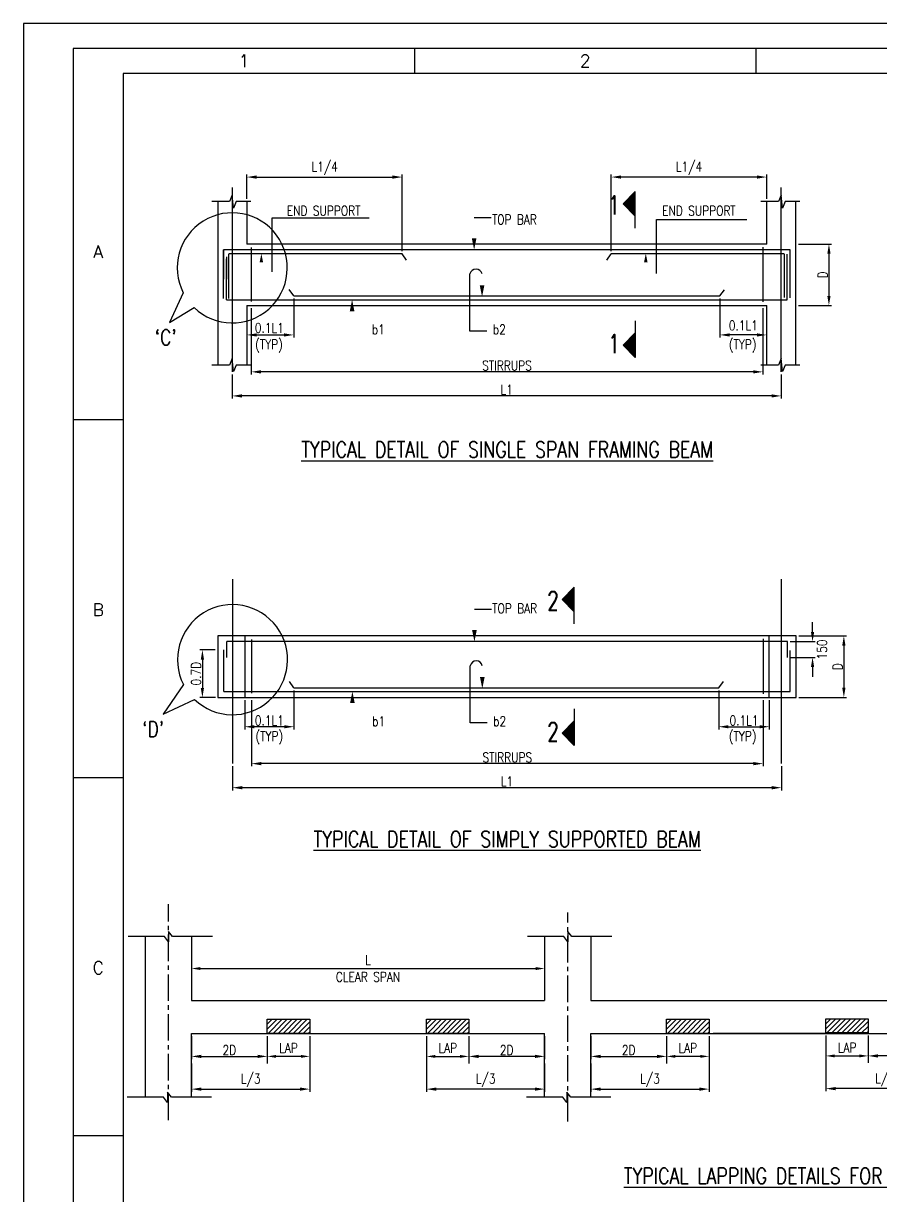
# Model space of a CAD drawing. Extents: x 455722 to 1142355, y -625363 to -272741.
# Drawn here: x 510696 to 534969, y -505257 to -472083 of the extents above; entities that cross this region are included whole.
import ezdxf
from ezdxf.enums import TextEntityAlignment as Align
from ezdxf.lldxf.tags import DXFTag

# ---------------------------------------------------------------- set-up
doc = ezdxf.new("R2010")
doc.units = 0
doc.header["$LTSCALE"] = 500
doc.header["$MEASUREMENT"] = 0
doc.linetypes.add('CENTER2', pattern=[1.125, 0.75, -0.125, 0.125, -0.125])
doc.layers.get('DEFPOINTS').update_dxf_attribs({"color": 4})
for name, color, linetype in [('07', 5, 'Continuous'), ('08', 4, 'Continuous'), ('09', 6, 'Continuous'), ('BEAM', 4, 'Continuous'), ('BRAKE LINE', 8, 'Continuous'), ('CEN', 8, 'CENTER'), ('col & circal', 8, 'CENTER2'), ('CUTOUT2', 9, 'Continuous'), ('DIM', 5, 'Continuous'), ('LINK', 2, 'Continuous'), ('NO. SECTION', 1, 'Continuous'), ('PNA', 10, 'Continuous'), ('REINFORCEMENT', 6, 'Continuous'), ('S-COLUMN', 1, 'Continuous'), ('S-CONCRET LINE', 4, 'Continuous'), ('S-DIM-1', 5, 'Continuous'), ('S-REINFORCEMENT', 6, 'Continuous'), ('S-TEXT-1', 4, 'Continuous'), ('S-TITLE', 6, 'Continuous'), ('STIRRUPS', 2, 'Continuous')]:
    doc.layers.add(name, color=color, linetype=linetype)
doc.styles.add('ROMANC', font='romanc.shx', dxfattribs={"width": 0.8, "height": 250})
doc.styles.add('ROMANS', font='r.shx', dxfattribs={"width": 0.8, "height": 275, "bigfont": 'bigfont.shx'})
doc.styles.add('ROMENT', font='r.shx', dxfattribs={"bigfont": 'bigfont.shx'})
tags = doc.linetypes.add('CENTER', pattern=[2, 1.25, -0.25, 0.25, -0.25]).pattern_tags.tags
tags[10:11] = [DXFTag(74, 4), DXFTag(75, 0), DXFTag(340, '0'), DXFTag(46, 1.0), DXFTag(50, 0.0), DXFTag(44, 0.0), DXFTag(45, 0.0)]
tags[8:9] = [DXFTag(74, 4), DXFTag(75, 0), DXFTag(340, '0'), DXFTag(46, 1.0), DXFTag(50, 0.0), DXFTag(44, 0.0), DXFTag(45, 0.0)]
tags[6:7] = [DXFTag(74, 4), DXFTag(75, 0), DXFTag(340, '0'), DXFTag(46, 1.0), DXFTag(50, 0.0), DXFTag(44, 0.0), DXFTag(45, 0.0)]
tags[4:5] = [DXFTag(74, 4), DXFTag(75, 0), DXFTag(340, '0'), DXFTag(46, 1.0), DXFTag(50, 0.0), DXFTag(44, 0.0), DXFTag(45, 0.0)]
doc.dimstyles.new('Copy of INT2TIMES', dxfattribs={"dimtxt": 300, "dimasz": 275, "dimexe": 75, "dimexo": 75, "dimgap": 40, "dimtad": 1, "dimdec": 0, "dimlfac": 0.5, "dimrnd": 5, "dimzin": 0, "dimdsep": 46, "dimtxsty": 'ROMANS', "dimcen": -1, "dimclrd": 5, "dimclre": 5, "dimclrt": 4, "dimadec": 0, "dimazin": 0, "dimtfac": 1, "dimtdec": 0, "dimtix": 1, "dimtofl": 0, "dimtmove": 2, "dimatfit": 3, "dimfxl": 0, "dimtolj": 1, "dimtzin": 0, "dimarcsym": 0})
doc.dimstyles.new('dim100', dxfattribs={"dimtxt": 250, "dimasz": 250, "dimexe": 200, "dimexo": 200, "dimgap": 100, "dimtad": 1, "dimdec": 0, "dimzin": 0, "dimdsep": 46, "dimtxsty": 'ROMANS', "dimcen": 0, "dimclrd": 5, "dimclre": 5, "dimclrt": 4, "dimadec": 0, "dimazin": 0, "dimtfac": 1, "dimtdec": 0, "dimtix": 1, "dimtofl": 0, "dimtmove": 2, "dimatfit": 3, "dimfxl": 0, "dimtolj": 1, "dimtzin": 0, "dimlwd": -1, "dimlwe": -1, "dimarcsym": 0})
pattern_1 = [(225, (528647.642, -396136.826), (-19.505621, 19.505621), [])]
pattern_2 = [(225, (530373.528, -385156.236), (-19.505621, 19.505621), [])]

# ---------------------------------------------------------------- blocks, each defined once
blk = doc.blocks.new('A1')
at = {"flags": 128}
blk.add_lwpolyline([(0, 0), (82779, 0), (82779, 58231), (0, 58231)], close=True, dxfattribs=at)
at = {"layer": 'PNA'}
for p, q in [((7718, 57739), (7718, 57247)), ((14453, 57739), (14453, 57247)), ((984, 50420), (1969, 50420)), ((984, 43358), (1969, 43358)), ((984, 36296), (1969, 36296))]:
    blk.add_line(p, q, dxfattribs=at)
at = {"layer": 'PNA', "color": 1}
for points in [[(984, 492), (82287, 492), (82287, 57739), (984, 57739)], [(1969, 984), (81794, 984), (81794, 57247), (1969, 57247)]]:
    blk.add_lwpolyline(points, close=True, dxfattribs=at)
at = {"layer": 'PNA', "style": 'ROMANS'}
for s, p in [('1', (4352, 57493)), ('2', (11086, 57493)), ('A', (1476, 53728)), ('B', (1476, 46666)), ('C', (1476, 39604))]:
    blk.add_text(s, height=246, dxfattribs=at).set_placement(p, align=Align.MIDDLE)
blk = doc.blocks.new('*D434')
at = {"layer": 'DEFPOINTS', "color": 0}
for p in [(517149, -480069), (531636, -480069), (517149, -481944)]:
    blk.add_point(p, dxfattribs=at)
at = {"layer": 'DIM', "color": 5, "lineweight": -2, "ltscale": 2}
for p, q in [((517149, -480144), (517149, -482019)), ((531636, -480144), (531636, -482019)), ((531361, -481944), (517424, -481944))]:
    blk.add_line(p, q, dxfattribs=at)
at = {"layer": 'DIM', "color": 5}
for points in [[(517424, -481898), (517424, -481990), (517149, -481944)], [(531361, -481990), (531361, -481898), (531636, -481944)]]:
    blk.add_solid(points, dxfattribs=at)
at = {"layer": 'DIM', "color": 4, "insert": (524392, -481767), "char_height": 275, "attachment_point": 5, "style": 'ROMANS'}
blk.add_mtext('\\A1;STIRRUPS', dxfattribs=at)
blk = doc.blocks.new('*D435')
at = {"layer": 'DEFPOINTS', "color": 0}
for p in [(516610, -481944), (532156, -481944), (516610, -482625)]:
    blk.add_point(p, dxfattribs=at)
at = {"layer": 'DIM', "color": 5, "lineweight": -2, "ltscale": 2}
for p, q in [((516610, -482019), (516610, -482700)), ((532156, -482019), (532156, -482700)), ((531881, -482625), (516885, -482625))]:
    blk.add_line(p, q, dxfattribs=at)
at = {"layer": 'DIM', "color": 5}
for points in [[(516885, -482579), (516885, -482671), (516610, -482625)], [(531881, -482671), (531881, -482579), (532156, -482625)]]:
    blk.add_solid(points, dxfattribs=at)
at = {"layer": 'DIM', "color": 4, "insert": (524383, -482448), "char_height": 275, "attachment_point": 5, "style": 'ROMANS'}
blk.add_mtext('\\A1;L1', dxfattribs=at)
blk = doc.blocks.new('*D436')
at = {"layer": 'DEFPOINTS', "color": 0}
for p in [(518350, -479794), (517022, -480899), (518350, -480899)]:
    blk.add_point(p, dxfattribs=at)
at = {"layer": 'DIM', "color": 5, "lineweight": -2, "ltscale": 2}
for p, q in [((518350, -479869), (518350, -480974)), ((517022, -480824), (517022, -480824)), ((517297, -480899), (518075, -480899))]:
    blk.add_line(p, q, dxfattribs=at)
at = {"layer": 'DIM', "color": 5}
for points in [[(517297, -480854), (517297, -480945), (517022, -480899)], [(518075, -480945), (518075, -480854), (518350, -480899)]]:
    blk.add_solid(points, dxfattribs=at)
at = {"layer": 'DIM', "color": 4, "insert": (517659, -480699), "char_height": 275, "attachment_point": 5, "style": 'ROMANS'}
blk.add_mtext('\\A1;0.1L1', dxfattribs=at)
blk = doc.blocks.new('*D437')
at = {"layer": 'DEFPOINTS', "color": 0}
for p in [(532569, -478326), (532569, -480069), (533506, -480069)]:
    blk.add_point(p, dxfattribs=at)
at = {"layer": 'DIM', "color": 5, "lineweight": -2, "ltscale": 2}
for p, q in [((532644, -478326), (533581, -478326)), ((533506, -478601), (533506, -479794)), ((532644, -480069), (533581, -480069))]:
    blk.add_line(p, q, dxfattribs=at)
at = {"layer": 'DIM', "color": 5}
for points in [[(533552, -478601), (533460, -478601), (533506, -478326)], [(533460, -479794), (533552, -479794), (533506, -480069)]]:
    blk.add_solid(points, dxfattribs=at)
at = {"layer": 'DIM', "color": 4, "insert": (533329, -479198), "char_height": 275, "attachment_point": 5, "rotation": 90, "style": 'ROMANS'}
blk.add_mtext('\\A1;D', dxfattribs=at)
blk = doc.blocks.new('*D438')
at = {"layer": 'DEFPOINTS', "color": 0}
for p in [(521422, -476431), (517022, -477125), (521422, -478601)]:
    blk.add_point(p, dxfattribs=at)
at = {"layer": 'DIM', "color": 5, "lineweight": -2, "ltscale": 2}
for p, q in [((517022, -477050), (517022, -476356)), ((521422, -478526), (521422, -476356)), ((517297, -476431), (521147, -476431))]:
    blk.add_line(p, q, dxfattribs=at)
at = {"layer": 'DIM', "color": 5}
for points in [[(517297, -476385), (517297, -476477), (517022, -476431)], [(521147, -476477), (521147, -476385), (521422, -476431)]]:
    blk.add_solid(points, dxfattribs=at)
at = {"layer": 'DIM', "color": 4, "insert": (519222, -476181), "char_height": 275, "attachment_point": 5, "style": 'ROMANS'}
blk.add_mtext('\\A1;L1/4', dxfattribs=at)
blk = doc.blocks.new('*D439')
at = {"layer": 'DEFPOINTS', "color": 0}
for p in [(527344, -476431), (531744, -477125), (527344, -478601)]:
    blk.add_point(p, dxfattribs=at)
at = {"layer": 'DIM', "color": 5, "lineweight": -2, "ltscale": 2}
for p, q in [((527344, -478526), (527344, -476356)), ((531744, -477050), (531744, -476356)), ((531469, -476431), (527619, -476431))]:
    blk.add_line(p, q, dxfattribs=at)
at = {"layer": 'DIM', "color": 5}
for points in [[(527619, -476385), (527619, -476477), (527344, -476431)], [(531469, -476477), (531469, -476385), (531744, -476431)]]:
    blk.add_solid(points, dxfattribs=at)
at = {"layer": 'DIM', "color": 4, "insert": (529544, -476181), "char_height": 275, "attachment_point": 5, "style": 'ROMANS'}
blk.add_mtext('\\A1;L1/4', dxfattribs=at)
blk = doc.blocks.new('*D443')
at = {"layer": 'DEFPOINTS', "color": 0}
for p in [(517156, -491158), (531644, -491158), (517156, -493033)]:
    blk.add_point(p, dxfattribs=at)
at = {"layer": 'DIM', "color": 5, "lineweight": -2, "ltscale": 2}
for p, q in [((517156, -491233), (517156, -493108)), ((531644, -491233), (531644, -493108)), ((531369, -493033), (517431, -493033))]:
    blk.add_line(p, q, dxfattribs=at)
at = {"layer": 'DIM', "color": 5}
for points in [[(517431, -492987), (517431, -493079), (517156, -493033)], [(531369, -493079), (531369, -492987), (531644, -493033)]]:
    blk.add_solid(points, dxfattribs=at)
at = {"layer": 'DIM', "color": 4, "insert": (524400, -492856), "char_height": 275, "attachment_point": 5, "style": 'ROMANS'}
blk.add_mtext('\\A1;STIRRUPS', dxfattribs=at)
blk = doc.blocks.new('*D444')
at = {"layer": 'DEFPOINTS', "color": 0}
for p in [(516617, -493033), (532164, -493033), (516617, -493714)]:
    blk.add_point(p, dxfattribs=at)
at = {"layer": 'DIM', "color": 5, "lineweight": -2, "ltscale": 2}
for p, q in [((516617, -493108), (516617, -493789)), ((532164, -493108), (532164, -493789)), ((531889, -493714), (516892, -493714))]:
    blk.add_line(p, q, dxfattribs=at)
at = {"layer": 'DIM', "color": 5}
for points in [[(516892, -493668), (516892, -493760), (516617, -493714)], [(531889, -493760), (531889, -493668), (532164, -493714)]]:
    blk.add_solid(points, dxfattribs=at)
at = {"layer": 'DIM', "color": 4, "insert": (524390, -493537), "char_height": 275, "attachment_point": 5, "style": 'ROMANS'}
blk.add_mtext('\\A1;L1', dxfattribs=at)
blk = doc.blocks.new('*D445')
at = {"layer": 'DEFPOINTS', "color": 0}
for p in [(532576, -489415), (532576, -491158), (533929, -491158)]:
    blk.add_point(p, dxfattribs=at)
at = {"layer": 'DIM', "color": 5, "lineweight": -2, "ltscale": 2}
for p, q in [((532651, -489415), (534004, -489415)), ((533929, -489690), (533929, -490883)), ((532651, -491158), (534004, -491158))]:
    blk.add_line(p, q, dxfattribs=at)
at = {"layer": 'DIM', "color": 5}
for points in [[(533975, -489690), (533883, -489690), (533929, -489415)], [(533883, -490883), (533975, -490883), (533929, -491158)]]:
    blk.add_solid(points, dxfattribs=at)
at = {"layer": 'DIM', "color": 4, "insert": (533751, -490287), "char_height": 275, "attachment_point": 5, "rotation": 90, "style": 'ROMANS'}
blk.add_mtext('\\A1;D', dxfattribs=at)
blk = doc.blocks.new('*D446')
at = {"layer": 'DEFPOINTS', "color": 0}
for p in [(532329, -489580), (533042, -489580), (532329, -490025)]:
    blk.add_point(p, dxfattribs=at)
at = {"layer": 'DIM', "color": 5, "lineweight": -2, "ltscale": 2}
for p, q in [((533042, -489305), (533042, -489030)), ((532404, -489580), (533117, -489580)), ((532404, -490025), (533117, -490025)), ((533042, -490300), (533042, -490575))]:
    blk.add_line(p, q, dxfattribs=at)
at = {"layer": 'DIM', "color": 5}
for points in [[(532996, -489305), (533088, -489305), (533042, -489580)], [(533088, -490300), (532996, -490300), (533042, -490025)]]:
    blk.add_solid(points, dxfattribs=at)
at = {"layer": 'DIM', "color": 4, "insert": (533313, -489803), "char_height": 275, "attachment_point": 5, "rotation": 90, "style": 'ROMANS'}
blk.add_mtext('\\A1;150', dxfattribs=at)
blk = doc.blocks.new('*D450')
at = {"layer": 'DEFPOINTS', "color": 0}
for p in [(516204, -489811), (515764, -491163), (516213, -491163)]:
    blk.add_point(p, dxfattribs=at)
at = {"layer": 'DIM', "color": 5, "lineweight": -2, "ltscale": 2}
for p, q in [((516129, -489811), (515689, -489811)), ((515764, -490086), (515764, -490888)), ((516138, -491163), (515689, -491163))]:
    blk.add_line(p, q, dxfattribs=at)
at = {"layer": 'DIM', "color": 5}
for points in [[(515810, -490086), (515718, -490086), (515764, -489811)], [(515718, -490888), (515810, -490888), (515764, -491163)]]:
    blk.add_solid(points, dxfattribs=at)
at = {"layer": 'DIM', "color": 4, "insert": (515586, -490487), "char_height": 275, "attachment_point": 5, "rotation": 90, "style": 'ROMANS'}
blk.add_mtext('\\A1;0.7D', dxfattribs=at)
blk = doc.blocks.new('*D451')
at = {"layer": 'DEFPOINTS', "color": 0}
for p in [(530416, -479794), (530416, -480899), (531744, -480899)]:
    blk.add_point(p, dxfattribs=at)
at = {"layer": 'DIM', "color": 5, "lineweight": -2, "ltscale": 2}
for p, q in [((530416, -479869), (530416, -480974)), ((531469, -480899), (530691, -480899)), ((531744, -480974), (531744, -480974))]:
    blk.add_line(p, q, dxfattribs=at)
at = {"layer": 'DIM', "color": 5}
for points in [[(530691, -480854), (530691, -480945), (530416, -480899)], [(531469, -480945), (531469, -480854), (531744, -480899)]]:
    blk.add_solid(points, dxfattribs=at)
at = {"layer": 'DIM', "color": 4, "insert": (531080, -480630), "char_height": 275, "attachment_point": 5, "style": 'ROMANS'}
blk.add_mtext('\\A1;0.1L1', dxfattribs=at)
blk = doc.blocks.new('*D453')
at = {"layer": 'DEFPOINTS', "color": 0}
for p in [(518357, -490883), (516963, -491158), (516963, -491988)]:
    blk.add_point(p, dxfattribs=at)
at = {"layer": 'DIM', "color": 5, "lineweight": -2, "ltscale": 2}
for p, q in [((518357, -490958), (518357, -492063)), ((516963, -491233), (516963, -492063)), ((518082, -491988), (517238, -491988))]:
    blk.add_line(p, q, dxfattribs=at)
at = {"layer": 'DIM', "color": 5}
for points in [[(517238, -491943), (517238, -492034), (516963, -491988)], [(518082, -492034), (518082, -491943), (518357, -491988)]]:
    blk.add_solid(points, dxfattribs=at)
at = {"layer": 'DIM', "color": 4, "insert": (517660, -491811), "char_height": 275, "attachment_point": 5, "style": 'ROMANS'}
blk.add_mtext('\\A1;{\\A1;0.1L1}', dxfattribs=at)
blk = doc.blocks.new('*D454')
at = {"layer": 'DEFPOINTS', "color": 0}
for p in [(530386, -490883), (531817, -491158), (531817, -491988)]:
    blk.add_point(p, dxfattribs=at)
at = {"layer": 'DIM', "color": 5, "lineweight": -2, "ltscale": 2}
for p, q in [((530386, -490958), (530386, -492063)), ((531817, -491233), (531817, -492063)), ((530661, -491988), (531542, -491988))]:
    blk.add_line(p, q, dxfattribs=at)
at = {"layer": 'DIM', "color": 5}
for points in [[(530661, -491943), (530661, -492034), (530386, -491988)], [(531542, -492034), (531542, -491943), (531817, -491988)]]:
    blk.add_solid(points, dxfattribs=at)
at = {"layer": 'DIM', "color": 4, "insert": (531102, -491811), "char_height": 275, "attachment_point": 5, "style": 'ROMANS'}
blk.add_mtext('\\A1;{\\A1;0.1L1}', dxfattribs=at)
blk = doc.blocks.new('*D543')
at = {"layer": 'DEFPOINTS', "color": 0}
for p in [(534619, -500655), (536765, -500666), (534619, -501305)]:
    blk.add_point(p, dxfattribs=at)
at = {"layer": 'DIM', "color": 5, "lineweight": -2, "ltscale": 2}
for p, q in [((534619, -500730), (534619, -501380)), ((536765, -500741), (536765, -501380)), ((536490, -501305), (534894, -501305))]:
    blk.add_line(p, q, dxfattribs=at)
at = {"layer": 'DIM', "color": 5}
for points in [[(534894, -501259), (534894, -501351), (534619, -501305)], [(536490, -501351), (536490, -501259), (536765, -501305)]]:
    blk.add_solid(points, dxfattribs=at)
at = {"layer": 'DIM', "color": 4, "insert": (535692, -501128), "char_height": 275, "attachment_point": 5, "style": 'ROMANS'}
blk.add_mtext('\\A1;{2D}', dxfattribs=at)
blk = doc.blocks.new('*D544')
at = {"layer": 'DEFPOINTS', "color": 0}
for p in [(533419, -500655), (534619, -500655), (534619, -501305)]:
    blk.add_point(p, dxfattribs=at)
at = {"layer": 'S-DIM-1', "color": 5}
for p, q in [((533419, -500855), (533419, -501505)), ((534619, -500855), (534619, -501505)), ((533669, -501305), (534369, -501305))]:
    blk.add_line(p, q, dxfattribs=at)
for points in [[(533669, -501264), (533669, -501347), (533419, -501305)], [(534369, -501347), (534369, -501264), (534619, -501305)]]:
    blk.add_solid(points, dxfattribs=at)
at = {"layer": 'S-DIM-1', "color": 4, "insert": (534019, -501068), "char_height": 275, "attachment_point": 5, "style": 'ROMANS'}
blk.add_mtext('\\A1;LAP', dxfattribs=at)
blk = doc.blocks.new('*D545')
at = {"layer": 'DEFPOINTS', "color": 0}
for p in [(533419, -500655), (536765, -501441), (533419, -502231)]:
    blk.add_point(p, dxfattribs=at)
at = {"layer": 'DIM', "color": 5, "lineweight": -2, "ltscale": 2}
for p, q in [((533419, -500730), (533419, -502306)), ((536765, -501516), (536765, -502306)), ((536490, -502231), (533694, -502231))]:
    blk.add_line(p, q, dxfattribs=at)
at = {"layer": 'DIM', "color": 5}
for points in [[(533694, -502186), (533694, -502277), (533419, -502231)], [(536490, -502277), (536490, -502186), (536765, -502231)]]:
    blk.add_solid(points, dxfattribs=at)
at = {"layer": 'DIM', "color": 4, "insert": (535092, -501982), "char_height": 275, "attachment_point": 5, "style": 'ROMANS'}
blk.add_mtext('\\A1;L/3', dxfattribs=at)
blk = doc.blocks.new('*D546')
at = {"layer": 'DEFPOINTS', "color": 0}
for p in [(523311, -500669), (525456, -500669), (523311, -501319)]:
    blk.add_point(p, dxfattribs=at)
at = {"layer": 'DIM', "color": 5, "lineweight": -2, "ltscale": 2}
for p, q in [((523311, -500744), (523311, -501394)), ((525456, -500744), (525456, -501394)), ((525181, -501319), (523586, -501319))]:
    blk.add_line(p, q, dxfattribs=at)
at = {"layer": 'DIM', "color": 5}
for points in [[(523586, -501273), (523586, -501365), (523311, -501319)], [(525181, -501365), (525181, -501273), (525456, -501319)]]:
    blk.add_solid(points, dxfattribs=at)
at = {"layer": 'DIM', "color": 4, "insert": (524383, -501141), "char_height": 275, "attachment_point": 5, "style": 'ROMANS'}
blk.add_mtext('\\A1;{2D}', dxfattribs=at)
blk = doc.blocks.new('*D547')
at = {"layer": 'DEFPOINTS', "color": 0}
for p in [(522111, -500669), (523311, -500669), (523311, -501319)]:
    blk.add_point(p, dxfattribs=at)
at = {"layer": 'S-DIM-1', "color": 5}
for p, q in [((522111, -500869), (522111, -501519)), ((523311, -500869), (523311, -501519)), ((522361, -501319), (523061, -501319))]:
    blk.add_line(p, q, dxfattribs=at)
for points in [[(522361, -501277), (522361, -501360), (522111, -501319)], [(523061, -501360), (523061, -501277), (523311, -501319)]]:
    blk.add_solid(points, dxfattribs=at)
at = {"layer": 'S-DIM-1', "color": 4, "insert": (522711, -501081), "char_height": 275, "attachment_point": 5, "style": 'ROMANS'}
blk.add_mtext('\\A1;LAP', dxfattribs=at)
blk = doc.blocks.new('*D548')
at = {"layer": 'DEFPOINTS', "color": 0}
for p in [(522111, -500669), (525456, -501443), (522111, -502245)]:
    blk.add_point(p, dxfattribs=at)
at = {"layer": 'DIM', "color": 5, "lineweight": -2, "ltscale": 2}
for p, q in [((522111, -500744), (522111, -502320)), ((525456, -501518), (525456, -502320)), ((525181, -502245), (522386, -502245))]:
    blk.add_line(p, q, dxfattribs=at)
at = {"layer": 'DIM', "color": 5}
for points in [[(522386, -502199), (522386, -502291), (522111, -502245)], [(525181, -502291), (525181, -502199), (525456, -502245)]]:
    blk.add_solid(points, dxfattribs=at)
at = {"layer": 'DIM', "color": 4, "insert": (523783, -501995), "char_height": 275, "attachment_point": 5, "style": 'ROMANS'}
blk.add_mtext('\\A1;L/3', dxfattribs=at)
blk = doc.blocks.new('*D549')
at = {"layer": 'DEFPOINTS', "color": 0}
for p in [(515456, -500669), (517602, -500669), (517602, -501319)]:
    blk.add_point(p, dxfattribs=at)
at = {"layer": 'DIM', "color": 5, "lineweight": -2, "ltscale": 2}
for p, q in [((515456, -500744), (515456, -501394)), ((517602, -500744), (517602, -501394)), ((515731, -501319), (517327, -501319))]:
    blk.add_line(p, q, dxfattribs=at)
at = {"layer": 'DIM', "color": 5}
for points in [[(515731, -501273), (515731, -501365), (515456, -501319)], [(517327, -501365), (517327, -501273), (517602, -501319)]]:
    blk.add_solid(points, dxfattribs=at)
at = {"layer": 'DIM', "color": 4, "insert": (516529, -501141), "char_height": 275, "attachment_point": 5, "style": 'ROMANS'}
blk.add_mtext('\\A1;{2D}', dxfattribs=at)
blk = doc.blocks.new('*D550')
at = {"layer": 'DEFPOINTS', "color": 0}
for p in [(517602, -500669), (518802, -500669), (517602, -501319)]:
    blk.add_point(p, dxfattribs=at)
at = {"layer": 'S-DIM-1', "color": 5}
for p, q in [((517602, -500869), (517602, -501519)), ((518802, -500869), (518802, -501519)), ((518552, -501319), (517852, -501319))]:
    blk.add_line(p, q, dxfattribs=at)
for points in [[(517852, -501277), (517852, -501360), (517602, -501319)], [(518552, -501360), (518552, -501277), (518802, -501319)]]:
    blk.add_solid(points, dxfattribs=at)
at = {"layer": 'S-DIM-1', "color": 4, "insert": (518202, -501081), "char_height": 275, "attachment_point": 5, "style": 'ROMANS'}
blk.add_mtext('\\A1;LAP', dxfattribs=at)
blk = doc.blocks.new('*D551')
at = {"layer": 'DEFPOINTS', "color": 0}
for p in [(518802, -500669), (515456, -501443), (518802, -502245)]:
    blk.add_point(p, dxfattribs=at)
at = {"layer": 'DIM', "color": 5, "lineweight": -2, "ltscale": 2}
for p, q in [((518802, -500744), (518802, -502320)), ((515456, -501518), (515456, -502320)), ((515731, -502245), (518527, -502245))]:
    blk.add_line(p, q, dxfattribs=at)
at = {"layer": 'DIM', "color": 5}
for points in [[(515731, -502199), (515731, -502291), (515456, -502245)], [(518527, -502291), (518527, -502199), (518802, -502245)]]:
    blk.add_solid(points, dxfattribs=at)
at = {"layer": 'DIM', "color": 4, "insert": (517129, -501995), "char_height": 275, "attachment_point": 5, "style": 'ROMANS'}
blk.add_mtext('\\A1;L/3', dxfattribs=at)
blk = doc.blocks.new('*D552')
at = {"layer": 'DEFPOINTS', "color": 0}
for p in [(526765, -500669), (528911, -500669), (528911, -501319)]:
    blk.add_point(p, dxfattribs=at)
at = {"layer": 'DIM', "color": 5, "lineweight": -2, "ltscale": 2}
for p, q in [((526765, -500744), (526765, -501394)), ((528911, -500744), (528911, -501394)), ((527040, -501319), (528636, -501319))]:
    blk.add_line(p, q, dxfattribs=at)
at = {"layer": 'DIM', "color": 5}
for points in [[(527040, -501273), (527040, -501365), (526765, -501319)], [(528636, -501365), (528636, -501273), (528911, -501319)]]:
    blk.add_solid(points, dxfattribs=at)
at = {"layer": 'DIM', "color": 4, "insert": (527838, -501141), "char_height": 275, "attachment_point": 5, "style": 'ROMANS'}
blk.add_mtext('\\A1;{2D}', dxfattribs=at)
blk = doc.blocks.new('*D553')
at = {"layer": 'DEFPOINTS', "color": 0}
for p in [(528911, -500669), (530111, -500669), (528911, -501319)]:
    blk.add_point(p, dxfattribs=at)
at = {"layer": 'S-DIM-1', "color": 5}
for p, q in [((528911, -500869), (528911, -501519)), ((530111, -500869), (530111, -501519)), ((529861, -501319), (529161, -501319))]:
    blk.add_line(p, q, dxfattribs=at)
for points in [[(529161, -501277), (529161, -501360), (528911, -501319)], [(529861, -501360), (529861, -501277), (530111, -501319)]]:
    blk.add_solid(points, dxfattribs=at)
at = {"layer": 'S-DIM-1', "color": 4, "insert": (529511, -501081), "char_height": 275, "attachment_point": 5, "style": 'ROMANS'}
blk.add_mtext('\\A1;LAP', dxfattribs=at)
blk = doc.blocks.new('*D554')
at = {"layer": 'DEFPOINTS', "color": 0}
for p in [(530111, -500669), (526765, -501443), (530111, -502245)]:
    blk.add_point(p, dxfattribs=at)
at = {"layer": 'DIM', "color": 5, "lineweight": -2, "ltscale": 2}
for p, q in [((530111, -500744), (530111, -502320)), ((526765, -501518), (526765, -502320)), ((527040, -502245), (529836, -502245))]:
    blk.add_line(p, q, dxfattribs=at)
at = {"layer": 'DIM', "color": 5}
for points in [[(527040, -502199), (527040, -502291), (526765, -502245)], [(529836, -502291), (529836, -502199), (530111, -502245)]]:
    blk.add_solid(points, dxfattribs=at)
at = {"layer": 'DIM', "color": 4, "insert": (528438, -501995), "char_height": 275, "attachment_point": 5, "style": 'ROMANS'}
blk.add_mtext('\\A1;L/3', dxfattribs=at)
blk = doc.blocks.new('*D558')
at = {"layer": 'DEFPOINTS', "color": 0}
for p in [(515456, -498832), (525456, -498832), (525456, -498832)]:
    blk.add_point(p, dxfattribs=at)
at = {"layer": 'S-DIM-1', "color": 5}
for p, q in [((515456, -498632), (515456, -498632)), ((515706, -498832), (525206, -498832)), ((525456, -498632), (525456, -498632))]:
    blk.add_line(p, q, dxfattribs=at)
for points in [[(515706, -498790), (515706, -498874), (515456, -498832)], [(525206, -498874), (525206, -498790), (525456, -498832)]]:
    blk.add_solid(points, dxfattribs=at)
at = {"layer": 'S-DIM-1', "color": 4, "char_height": 275, "attachment_point": 5, "style": 'ROMANS'}
for s, insert in [('\\A1;L', (520456, -498594)), ('CLEAR SPAN', (520456, -499069))]:
    blk.add_mtext(s, dxfattribs=dict(at, insert=insert))

msp = doc.modelspace()

# ---------------------------------------------------------------- hatches: boundary and pattern name
at = {"layer": 'BEAM'}
h = msp.add_hatch(dxfattribs=at)
h.set_pattern_fill('ANSI31', color=253, scale=800, style=0)
h.set_pattern_definition([(45, (-5134154.65, 1766864.13), (-70.7106781, 70.7106781), [])])
h.paths.add_polyline_path([(517601.892, -500267.743), (517601.892, -500668.854), (518801.892, -500668.854), (518801.892, -500267.743)])
h = msp.add_hatch(dxfattribs=at)
h.set_pattern_fill('ANSI31', color=253, scale=800, style=0)
h.set_pattern_definition([(45, (-5129645.88, 1766864.13), (-70.7106781, 70.7106781), [])])
h.paths.add_polyline_path([(522110.655, -500267.743), (522110.655, -500668.854), (523310.655, -500668.854), (523310.655, -500267.743)])
h = msp.add_hatch(dxfattribs=at)
h.set_pattern_fill('ANSI31', color=253, scale=800, style=0)
h.set_pattern_definition([(45, (-5122845.88, 1766864.13), (-70.7106781, 70.7106781), [])])
h.paths.add_polyline_path([(528910.655, -500267.743), (528910.655, -500668.854), (530110.655, -500668.854), (530110.655, -500267.743)])
h = msp.add_hatch(dxfattribs=at)
h.set_pattern_fill('ANSI31', color=253, scale=800, style=0)
h.set_pattern_definition([(45, (-5118337.12, 1766877.68), (-70.7106781, 70.7106781), [])])
h.paths.add_polyline_path([(533419.419, -500254.19), (533419.419, -500655.3), (534619.419, -500655.3), (534619.419, -500254.19)])
at = {"layer": 'NO. SECTION', "ltscale": 5}
h = msp.add_hatch(dxfattribs=at)
h.set_pattern_fill('ANSI31', color=256, scale=220.680914, angle=90, style=0)
h.set_pattern_definition(pattern_2)
h.paths.add_polyline_path([(527677.711, -477186.944), (528019.636, -476838.956), (528019.636, -477534.931)])
h = msp.add_hatch(dxfattribs=at)
h.set_pattern_fill('ANSI31', color=256, scale=220.680914, angle=90, style=0)
h.set_pattern_definition(pattern_2)
h.paths.add_polyline_path([(527677.711, -481191.575), (528019.636, -481539.563), (528019.636, -480843.588)])
h = msp.add_hatch(dxfattribs=at)
h.set_pattern_fill('ANSI31', color=256, scale=220.680914, angle=90, style=0)
h.set_pattern_definition(pattern_1)
h.paths.add_polyline_path([(525951.824, -488384.196), (526293.75, -488036.209), (526293.75, -488732.184)])
h = msp.add_hatch(dxfattribs=at)
h.set_pattern_fill('ANSI31', color=256, scale=220.680914, angle=90, style=0)
h.set_pattern_definition(pattern_1)
h.paths.add_polyline_path([(525951.824, -492172.166), (526293.75, -492520.153), (526293.75, -491824.178)])

# ---------------------------------------------------------------- linework, layer by layer
at = {"layer": '07', "elevation": 0, "flags": 128}
for points in [[(523683.161, -479171.92, 0, 0, 0), (523683.161, -479821.777, 0, 132, 0), (523683.161, -479491.996, 132, 132, 0)], [(523690.633, -490260.842, 0, 0, 0), (523690.633, -490910.699, 0, 132, 0), (523690.633, -490580.918, 132, 132, 0)]]:
    msp.add_lwpolyline(points, format="xyseb", dxfattribs=at)
at = {"layer": '08', "elevation": 0}
msp.add_lwpolyline([(516204.482, -489414.917), (516204.482, -491158.199)], dxfattribs=at)
at = {"layer": 'BEAM', "elevation": 0}
for points in [[(517601.892, -500267.743), (518801.892, -500267.743), (518801.892, -500668.854), (517601.892, -500668.854)], [(522110.655, -500267.743), (523310.655, -500267.743), (523310.655, -500668.854), (522110.655, -500668.854)], [(528910.655, -500267.743), (530110.655, -500267.743), (530110.655, -500668.854), (528910.655, -500668.854)], [(533419.419, -500254.19), (534619.419, -500254.19), (534619.419, -500655.3), (533419.419, -500655.3)]]:
    msp.add_lwpolyline(points, close=True, dxfattribs=at)
at = {"layer": 'BRAKE LINE', "ltscale": 2, "elevation": 0}
for points in [[(517139.025, -477125.075), (516716.896, -477125.075), (516644.825, -477310.306), (516603.642, -476939.845), (516531.571, -477125.075), (516032.223, -477125.075)], [(532685.831, -477125.075), (532263.701, -477125.075), (532191.63, -477310.306), (532150.447, -476939.845), (532078.376, -477125.075), (531579.028, -477125.075)], [(517139.025, -481750.364), (516716.896, -481750.364), (516644.825, -481935.594), (516603.642, -481565.133), (516531.571, -481750.364), (516032.223, -481750.364)], [(532685.831, -481750.364), (532263.701, -481750.364), (532191.63, -481935.594), (532150.447, -481565.133), (532078.376, -481750.364), (531579.028, -481750.364)]]:
    msp.add_lwpolyline(points, dxfattribs=at)
at = {"layer": 'CEN'}
for p, q in [((516609.51, -476726.443), (516609.51, -481944.139)), ((532156.316, -481944.139), (532156.316, -476726.443)), ((516616.982, -487815.365), (516616.982, -493033.061)), ((532163.787, -493033.061), (532163.787, -487815.365))]:
    msp.add_line(p, q, dxfattribs=at)
at = {"layer": 'col & circal', "linetype": 'CENTER2', "ltscale": 2}
for p, q in [((514801.892, -503121.798), (514801.892, -497010.955)), ((526110.655, -503157.5), (526110.655, -497244.364))]:
    msp.add_line(p, q, dxfattribs=at)
at = {"layer": 'CUTOUT2', "linetype": 'Continuous', "elevation": 0}
for points in [[(516048.911, -497929.322), (514914.377, -497929.298), (514801.892, -497783.7), (514801.892, -498073.623), (514686.557, -497929.298), (513661.969, -497929.331)], [(527357.675, -497929.327), (526223.14, -497929.303), (526110.655, -497783.704), (526110.655, -498073.627), (525995.32, -497929.303), (524970.733, -497929.336)], [(516022.158, -502475.418), (514887.624, -502475.394), (514775.139, -502329.795), (514775.139, -502619.718), (514659.804, -502475.394), (513635.216, -502475.427)], [(527330.921, -502475.422), (526196.387, -502475.398), (526083.902, -502329.799), (526083.902, -502619.723), (525968.567, -502475.398), (524943.98, -502475.431)]]:
    msp.add_lwpolyline(points, dxfattribs=at)
at = {"layer": 'DIM', "ltscale": 2}
for p, q in [((517737.129, -477582.474), (520486.072, -477582.474)), ((517737.129, -479109.822), (517737.129, -477582.474)), ((523939.64, -477580.453), (523459.345, -477580.453)), ((528623.542, -479156.638), (528623.542, -477629.291)), ((528623.542, -477629.291), (531185.483, -477629.291)), ((523341.509, -480788.264), (523341.509, -479171.92)), ((514829.887, -480546.421), (515532.173, -480126.674)), ((523821.803, -480788.264), (523341.509, -480788.264)), ((523947.111, -488669.374), (523466.817, -488669.374)), ((523348.98, -491877.186), (523348.98, -490260.842)), ((514649.015, -491635.343), (515539.645, -491215.595)), ((523829.275, -491877.186), (523348.98, -491877.186))]:
    msp.add_line(p, q, dxfattribs=at)
at = {"layer": 'DIM'}
for p, q in [((515220.332, -479706.742), (514829.887, -480546.421)), ((515227.804, -490795.663), (514649.015, -491635.343))]:
    msp.add_line(p, q, dxfattribs=at)
at = {"layer": 'DIM', "ltscale": 2, "elevation": 0, "flags": 128}
for points in [[(523459.345, -477580.453, 0, 0, 0), (523459.345, -478490.996, 0, 132, 0), (523459.345, -478161.215, 132, 132, 0)], [(517737.129, -479109.822, 0, 0, 0), (517434.108, -479109.822, 0, 0, 0), (517434.108, -478599.366, 0, 99, 0), (517434.108, -478846.702, 99, 99, 0)], [(528623.542, -479156.638, 0, 0, 0), (528320.521, -479156.638, 0, 0, 0), (528320.521, -478596.683, 0, 99, 0), (528320.521, -478844.018, 99, 99, 0)], [(520484.002, -480788.264, 0, 0, 0), (520003.708, -480788.264, 0, 0, 0), (520003.708, -479900.856, 0, 132, 0), (520003.708, -480230.637, 132, 132, 0)], [(523466.817, -488669.374, 0, 0, 0), (523466.817, -489579.917, 0, 132, 0), (523466.817, -489250.136, 132, 132, 0)], [(520491.474, -491877.186, 0, 0, 0), (520011.179, -491877.186, 0, 0, 0), (520011.179, -490989.778, 0, 132, 0), (520011.179, -491319.559, 132, 132, 0)]]:
    msp.add_lwpolyline(points, format="xyseb", dxfattribs=at)
at = {"layer": 'DIM', "ltscale": 2}
for centre, radius, start, end in [((516609.51, -479000.891), 1558.217, 226.2597038, 206.9354204), ((523512.335, -479211.026), 175.245, 12.893919, 167.106081), ((516616.982, -490089.813), 1558.217, 226.2597038, 206.9354204), ((523519.807, -490299.947), 175.245, 12.893919, 167.106081)]:
    msp.add_arc(centre, radius, start, end, dxfattribs=at)
at = {"layer": 'LINK'}
for p, q in [((531636.169, -478414.767), (531636.169, -479963.752)), ((531643.64, -489503.688), (531643.64, -491052.674))]:
    msp.add_line(p, q, dxfattribs=at)
at = {"layer": 'NO. SECTION'}
for p, q in [((528019.636, -476838.956), (527677.711, -477186.944)), ((528019.636, -477879.414), (528019.636, -476838.956)), ((528019.636, -477534.931), (527677.711, -477186.944)), ((528019.636, -480499.105), (528019.636, -481539.563)), ((528019.636, -480843.588), (527677.711, -481191.575)), ((528019.636, -481539.563), (527677.711, -481191.575)), ((526293.75, -488036.209), (525951.824, -488384.196)), ((526293.75, -489076.667), (526293.75, -488036.209)), ((526293.75, -488732.184), (525951.824, -488384.196)), ((526293.75, -491479.695), (526293.75, -492520.153)), ((526293.75, -491824.178), (525951.824, -492172.166)), ((526293.75, -492520.153), (525951.824, -492172.166))]:
    msp.add_line(p, q, dxfattribs=at)
at = {"layer": 'REINFORCEMENT', "linetype": 'Continuous'}
msp.add_arc((532230.016, -478609.796), 8.8, 0, 90, dxfattribs=at)
at = {"layer": 'S-COLUMN', "color": 10, "ltscale": 2}
for p, q in [((517022.01, -477125.075), (517022.01, -478325.996)), ((531743.816, -478325.996), (531743.816, -477141.917)), ((532568.816, -481750.364), (532568.816, -477141.917)), ((517022.01, -480069.277), (517022.01, -481750.364)), ((531743.816, -481750.364), (531743.816, -480069.277))]:
    msp.add_line(p, q, dxfattribs=at)
at = {"layer": 'S-COLUMN', "color": 10, "ltscale": 2, "elevation": 0}
msp.add_lwpolyline([(516197.01, -477125.075), (516197.01, -481750.364)], dxfattribs=at)
at = {"layer": 'S-CONCRET LINE', "color": 130}
for p, q in [((531743.816, -478325.996), (517022.01, -478325.996)), ((517022.01, -480069.277), (531743.816, -480069.277)), ((532576.287, -489414.917), (516204.482, -489414.917)), ((516963.482, -489414.917), (516963.482, -491158.199)), ((531817.287, -491158.199), (531817.287, -489414.917)), ((532576.287, -491158.199), (532576.287, -489414.917)), ((516204.482, -491158.199), (516963.482, -491158.199)), ((516204.482, -491163.434), (516213.316, -491163.434)), ((516963.482, -491158.199), (531817.287, -491158.199)), ((531817.287, -491158.199), (532576.287, -491158.199)), ((514147.51, -497929.316), (514147.51, -502475.41)), ((515456.274, -497928.661), (515456.274, -499735.218)), ((525456.274, -497928.661), (525456.274, -499735.218)), ((526765.037, -497928.661), (526765.037, -499735.218)), ((515456.274, -499735.218), (525456.274, -499735.218)), ((526765.037, -499735.218), (536765.037, -499735.218)), ((526765.037, -499735.218), (536765.037, -499735.218)), ((515456.274, -500668.854), (525456.274, -500668.854)), ((515456.274, -502475.41), (515456.274, -500668.854)), ((525456.274, -502475.41), (525456.274, -500668.854)), ((526765.037, -500668.854), (533692.927, -500655.3)), ((526765.037, -500668.854), (536765.037, -500668.854)), ((526765.037, -502475.41), (526765.037, -500668.854))]:
    msp.add_line(p, q, dxfattribs=at)
at = {"layer": 'S-REINFORCEMENT', "linetype": 'Continuous'}
for p, q in [((532403.816, -478490.996), (516362.01, -478490.996)), ((516362.01, -479869.83), (516362.01, -478490.996)), ((516511.61, -479869.83), (516511.61, -478609.796)), ((521422.01, -478600.996), (516520.41, -478600.996)), ((521547.51, -478780.776), (521422.01, -478600.996)), ((527218.316, -478780.776), (527343.816, -478600.996)), ((532230.016, -478600.996), (527343.816, -478600.996)), ((532238.816, -478609.796), (532238.816, -479839.719)), ((532321.316, -479904.277), (532321.316, -478615.857)), ((532403.816, -479847.133), (532403.816, -478490.996)), ((516444.51, -479904.277), (516444.51, -478743.601)), ((518349.509, -479794.277), (518224.009, -479614.497)), ((530416.316, -479794.277), (530548.075, -479619.033)), ((516444.51, -479904.277), (532321.316, -479904.277)), ((518349.509, -479794.277), (530416.316, -479794.277)), ((516451.982, -490025.496), (516451.982, -489579.917)), ((532328.787, -490025.496), (532328.787, -489579.917)), ((516369.482, -490993.199), (516369.482, -489810.917)), ((532411.287, -490993.199), (532411.287, -489827.5)), ((518356.981, -490883.199), (518231.481, -490703.419)), ((518356.981, -490883.199), (530385.981, -490883.199)), ((530385.981, -490883.199), (530517.74, -490707.954)), ((516369.482, -490993.199), (532411.287, -490993.199))]:
    msp.add_line(p, q, dxfattribs=at)
at = {"layer": 'S-REINFORCEMENT', "linetype": 'Continuous', "elevation": 0}
for points in [[(516362.01, -478490.996), (516362.01, -479315.996)], [(516444.51, -478691.088), (516444.51, -479315.996)], [(532328.787, -489579.917), (516451.982, -489579.917), (516451.982, -489579.917)]]:
    msp.add_lwpolyline(points, dxfattribs=at)
at = {"layer": 'S-REINFORCEMENT'}
msp.add_arc((516520.41, -478609.796), 8.8, 90, 180, dxfattribs=at)
at = {"layer": 'STIRRUPS'}
for p, q in [((517148.824, -478425.595), (517148.824, -479953.799)), ((517156.296, -489514.517), (517156.296, -491042.721))]:
    msp.add_line(p, q, dxfattribs=at)

# ---------------------------------------------------------------- block references
at = {"xscale": 1.434849416022188, "yscale": 1.434849416022188, "zscale": 1.434849416022188}
msp.add_blockref('A1', (510695.778, -555636), dxfattribs=at)

# ---------------------------------------------------------------- texts
at = {"layer": '09', "color": 2, "style": 'ROMANC', "width": 0.8}
for s, p in [("`C'", (514726.351, -480967.877)), ("`D'", (514369.459, -492056.799))]:
    msp.add_text(s, height=440, dxfattribs=at).set_placement(p, align=Align.MIDDLE)
at = {"layer": 'NO. SECTION', "style": 'ROMANS', "width": 0.7}
for s, p in [('1', (527418.632, -477226.12)), ('1', (527418.632, -481152.399)), ('2', (525692.745, -488423.373)), ('2', (525692.745, -492132.989))]:
    msp.add_text(s, height=533.333, dxfattribs=at).set_placement(p, align=Align.MIDDLE)
at = {"layer": 'S-TEXT-1', "style": 'ROMENT', "width": 0.8}
for s, p in [('END SUPPORT', (518153.267, -477521.202)), ('END SUPPORT', (528781.226, -477521.202)), ('TOP BAR', (523965.122, -477769.572)), ('b1', (520566.345, -480881.832)), ('b2', (523987.142, -480881.832)), ('(TYP)', (517257.525, -481304.871)), ('(TYP)', (530669.034, -481304.871)), ('TOP BAR', (523972.594, -488777.323)), ('b1', (520573.816, -491970.754)), ('b2', (523994.614, -491970.754)), ('(TYP)', (517266.686, -492393.793)), ('(TYP)', (530675.988, -492393.793))]:
    msp.add_text(s, height=275, dxfattribs=at).set_placement(p)
at = {"layer": 'S-TITLE', "style": 'ROMANS', "width": 0.8}
for s, p in [('%%UTYPICAL DETAIL OF SINGLE SPAN FRAMING BEAM', (524397.276, -484143.118)), ('%%UTYPICAL DETAIL OF SIMPLY SUPPORTED BEAM', (524397.276, -495167.134)), ('%%UTYPICAL LAPPING DETAILS FOR BOTTOM REBAR', (533313.682, -504701.143))]:
    msp.add_text(s, height=450, dxfattribs=at).set_placement(p, align=Align.MIDDLE_CENTER)

# ---------------------------------------------------------------- dimensions: what is measured, and where the dimension line sits
at = {"layer": 'DIM', "ltscale": 2}
for base, p1, p2, text, picture, middle in [((521422.01, -476430.903), (517022.01, -477125.075), (521422.01, -478600.996), 'L1/4', '*D438', (519222.01, -476181.38)), ((516963.482, -491988.415), (518356.981, -490883.199), (516963.482, -491158.199), '{\\A1;0.1L1}', '*D453', (517660.231, -491810.915)), ((517601.892, -501318.819), (515456.274, -500668.854), (517601.892, -500668.854), '{2D}', '*D549', (516529.083, -501141.319)), ((518801.892, -502244.949), (515456.274, -501443.473), (518801.892, -500668.854), 'L/3', '*D551', (517129.083, -501995.425)), ((528910.655, -501318.819), (526765.037, -500668.854), (528910.655, -500668.854), '{2D}', '*D552', (527837.846, -501141.319)), ((530110.655, -502244.949), (526765.037, -501443.473), (530110.655, -500668.854), 'L/3', '*D554', (528437.846, -501995.425))]:
    dim = msp.add_linear_dim(base=base, p1=p1, p2=p2, text=text, dimstyle='Copy of INT2TIMES', dxfattribs=at)
    dim.commit()
    dim.dimension.update_dxf_attribs({"geometry": picture, "text_midpoint": middle})
for base, p1, p2, angle, text, picture, middle in [((527343.816, -476430.903), (531743.816, -477125.075), (527343.816, -478600.996), 180, 'L1/4', '*D439', (529543.816, -476181.38)), ((533506.247, -480069.277), (532568.816, -478325.996), (532568.816, -480069.277), 270, 'D', '*D437', (533328.747, -479197.637)), ((517148.824, -481944.139), (531636.169, -480069.277), (517148.824, -480069.277), 180, 'STIRRUPS', '*D434', (524392.496, -481766.639)), ((516609.51, -482625.225), (532156.316, -481944.139), (516609.51, -481944.139), 180, 'L1', '*D435', (524382.913, -482447.725)), ((533928.686, -491158.199), (532576.287, -489414.917), (532576.287, -491158.199), 270, 'D', '*D445', (533751.186, -490286.558)), ((531817.287, -491988.415), (530385.981, -490883.199), (531817.287, -491158.199), 180, '{\\A1;0.1L1}', '*D454', (531101.634, -491810.915)), ((517156.296, -493033.061), (531643.64, -491158.199), (517156.296, -491158.199), 180, 'STIRRUPS', '*D443', (524399.968, -492855.561)), ((516616.982, -493714.146), (532163.787, -493033.061), (516616.982, -493033.061), 180, 'L1', '*D444', (524390.384, -493536.646)), ((522110.655, -502244.949), (525456.274, -501443.473), (522110.655, -500668.854), 180, 'L/3', '*D548', (523783.465, -501995.425)), ((523310.655, -501318.819), (525456.274, -500668.854), (523310.655, -500668.854), 180, '{2D}', '*D546', (524383.465, -501141.319)), ((533419.419, -502231.396), (536765.037, -501441.256), (533419.419, -500655.3), 180, 'L/3', '*D545', (535092.228, -501981.872)), ((534619.419, -501305.266), (536765.037, -500665.686), (534619.419, -500655.3), 180, '{2D}', '*D543', (535692.228, -501127.766))]:
    dim = msp.add_linear_dim(base=base, p1=p1, p2=p2, angle=angle, text=text, dimstyle='Copy of INT2TIMES', dxfattribs=at)
    dim.commit()
    dim.dimension.update_dxf_attribs({"geometry": picture, "text_midpoint": middle})
dim = msp.add_linear_dim(base=(518349.509, -480899.494), p1=(517022.01, -480899.494), p2=(518349.509, -479794.277), text='0.1L1', dimstyle='Copy of INT2TIMES', dxfattribs=at)
dim.commit()
dim.dimension.update_dxf_attribs({"geometry": '*D436', "text_midpoint": (517658.88, -480699.494), "dimtype": 160})
for base, p1, p2, angle, text, picture, middle in [((530416.316, -480899.494), (531743.816, -480899.494), (530416.316, -479794.277), 180, '0.1L1', '*D451', (531080.066, -480630.159)), ((533041.686, -489579.917), (532328.787, -490025.496), (532328.787, -489579.917), 90, '150', '*D446', (533312.686, -489802.707))]:
    dim = msp.add_linear_dim(base=base, p1=p1, p2=p2, angle=angle, text=text, dimstyle='Copy of INT2TIMES', dxfattribs=at)
    dim.commit()
    dim.dimension.update_dxf_attribs({"geometry": picture, "text_midpoint": middle, "dimtype": 160})
dim = msp.add_linear_dim(base=(515763.825, -491163.434), p1=(516204.482, -489810.917), p2=(516213.316, -491163.434), angle=90, text='0.7D', dimstyle='Copy of INT2TIMES', override={"dimtxsty": 'ROMANS'}, dxfattribs=at)
dim.commit()
dim.dimension.update_dxf_attribs({"geometry": '*D450', "text_midpoint": (515586.325, -490487.176)})
at = {"layer": 'S-DIM-1'}
for base, p1, p2, text, picture, middle in [((525456.274, -498831.939), (515456.274, -498831.939), (525456.274, -498831.939), 'L\\XCLEAR SPAN', '*D558', (520456.274, -498831.939)), ((523310.655, -501318.819), (522110.655, -500668.854), (523310.655, -500668.854), 'LAP', '*D547', (522710.655, -501081.319)), ((534619.419, -501305.266), (533419.419, -500655.3), (534619.419, -500655.3), 'LAP', '*D544', (534019.419, -501067.766))]:
    dim = msp.add_linear_dim(base=base, p1=p1, p2=p2, text=text, dimstyle='dim100', override={"dimarcsym": 1}, dxfattribs=at)
    dim.commit()
    dim.dimension.update_dxf_attribs({"geometry": picture, "text_midpoint": middle})
for base, p1, p2, picture, middle in [((517601.892, -501318.819), (518801.892, -500668.854), (517601.892, -500668.854), '*D550', (518201.892, -501081.319)), ((528910.655, -501318.819), (530110.655, -500668.854), (528910.655, -500668.854), '*D553', (529510.655, -501081.319))]:
    dim = msp.add_linear_dim(base=base, p1=p1, p2=p2, angle=180, text='LAP', dimstyle='dim100', override={"dimarcsym": 1}, dxfattribs=at)
    dim.commit()
    dim.dimension.update_dxf_attribs({"geometry": picture, "text_midpoint": middle})

doc.saveas('drawing.dxf')
